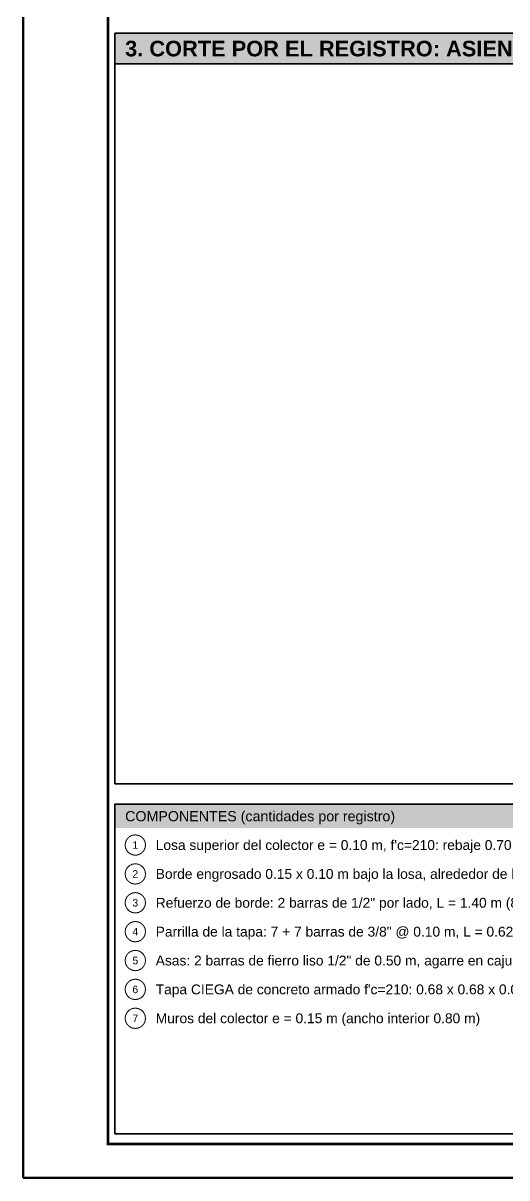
# Model space of a CAD drawing. Header units: metres. Extents: x 0 to 8.41, y 0 to 5.94.
# Drawn here: x 0 to 1.423, y 0 to 3.4 of the extents above; entities that cross this region are included whole.
import ezdxf
from ezdxf.enums import TextEntityAlignment as Align

# ---------------------------------------------------------------- set-up
doc = ezdxf.new("R2010")
doc.units = ezdxf.units.M
doc.header["$LTSCALE"] = 0.25
for name, color, linetype, lineweight, true_color in [('LLAMADAS-NUM', 30, 'CONTINUOUS', 25, 0xc05014), ('PANEL', 5, 'CONTINUOUS', 35, 0x1f4e79), ('TITULOS-BLANCO', 7, 'CONTINUOUS', 25, 0xffffff)]:
    doc.layers.add(name, color=color, linetype=linetype, lineweight=lineweight, true_color=true_color)
for name, color, linetype, lineweight in [('MARCO', 7, 'CONTINUOUS', 50), ('PANEL-FONDO', 5, 'CONTINUOUS', 13), ('TITULOS', 160, 'CONTINUOUS', 35)]:
    doc.layers.add(name, color=color, linetype=linetype, lineweight=lineweight)
doc.layers.add('TEXTOS', color=7, linetype='CONTINUOUS')
doc.styles.get("Standard").update_dxf_attribs({"font": 'arial.ttf'})
doc.styles.add('TITULOS', font='arialbd.ttf')

msp = doc.modelspace()

# ---------------------------------------------------------------- linework, layer by layer
at = {"layer": 'LLAMADAS-NUM', "const_width": 0.003}
for points in [[(0.36, 0.98), (0.3585, 0.9893), (0.3543, 0.9976), (0.3476, 1.0043), (0.3393, 1.0085), (0.33, 1.01), (0.3207, 1.0085), (0.3124, 1.0043), (0.3057, 0.9976), (0.3015, 0.9893), (0.3, 0.98), (0.3015, 0.9707), (0.3057, 0.9624), (0.3124, 0.9557), (0.3207, 0.9515), (0.33, 0.95), (0.3393, 0.9515), (0.3476, 0.9557), (0.3543, 0.9624), (0.3585, 0.9707)], [(0.36, 0.895), (0.3585, 0.9043), (0.3543, 0.9126), (0.3476, 0.9193), (0.3393, 0.9235), (0.33, 0.925), (0.3207, 0.9235), (0.3124, 0.9193), (0.3057, 0.9126), (0.3015, 0.9043), (0.3, 0.895), (0.3015, 0.8857), (0.3057, 0.8774), (0.3124, 0.8707), (0.3207, 0.8665), (0.33, 0.865), (0.3393, 0.8665), (0.3476, 0.8707), (0.3543, 0.8774), (0.3585, 0.8857)], [(0.36, 0.81), (0.3585, 0.8193), (0.3543, 0.8276), (0.3476, 0.8343), (0.3393, 0.8385), (0.33, 0.84), (0.3207, 0.8385), (0.3124, 0.8343), (0.3057, 0.8276), (0.3015, 0.8193), (0.3, 0.81), (0.3015, 0.8007), (0.3057, 0.7924), (0.3124, 0.7857), (0.3207, 0.7815), (0.33, 0.78), (0.3393, 0.7815), (0.3476, 0.7857), (0.3543, 0.7924), (0.3585, 0.8007)], [(0.36, 0.725), (0.3585, 0.7343), (0.3543, 0.7426), (0.3476, 0.7493), (0.3393, 0.7535), (0.33, 0.755), (0.3207, 0.7535), (0.3124, 0.7493), (0.3057, 0.7426), (0.3015, 0.7343), (0.3, 0.725), (0.3015, 0.7157), (0.3057, 0.7074), (0.3124, 0.7007), (0.3207, 0.6965), (0.33, 0.695), (0.3393, 0.6965), (0.3476, 0.7007), (0.3543, 0.7074), (0.3585, 0.7157)], [(0.36, 0.64), (0.3585, 0.6493), (0.3543, 0.6576), (0.3476, 0.6643), (0.3393, 0.6685), (0.33, 0.67), (0.3207, 0.6685), (0.3124, 0.6643), (0.3057, 0.6576), (0.3015, 0.6493), (0.3, 0.64), (0.3015, 0.6307), (0.3057, 0.6224), (0.3124, 0.6157), (0.3207, 0.6115), (0.33, 0.61), (0.3393, 0.6115), (0.3476, 0.6157), (0.3543, 0.6224), (0.3585, 0.6307)], [(0.36, 0.555), (0.3585, 0.5643), (0.3543, 0.5726), (0.3476, 0.5793), (0.3393, 0.5835), (0.33, 0.585), (0.3207, 0.5835), (0.3124, 0.5793), (0.3057, 0.5726), (0.3015, 0.5643), (0.3, 0.555), (0.3015, 0.5457), (0.3057, 0.5374), (0.3124, 0.5307), (0.3207, 0.5265), (0.33, 0.525), (0.3393, 0.5265), (0.3476, 0.5307), (0.3543, 0.5374), (0.3585, 0.5457)], [(0.36, 0.47), (0.3585, 0.4793), (0.3543, 0.4876), (0.3476, 0.4943), (0.3393, 0.4985), (0.33, 0.5), (0.3207, 0.4985), (0.3124, 0.4943), (0.3057, 0.4876), (0.3015, 0.4793), (0.3, 0.47), (0.3015, 0.4607), (0.3057, 0.4524), (0.3124, 0.4457), (0.3207, 0.4415), (0.33, 0.44), (0.3393, 0.4415), (0.3476, 0.4457), (0.3543, 0.4524), (0.3585, 0.4607)]]:
    msp.add_lwpolyline(points, close=True, dxfattribs=at)
at = {"layer": 'MARCO'}
msp.add_lwpolyline([(0, 0), (8.41, 0), (8.41, 5.94), (0, 5.94)], close=True, dxfattribs=at)
at = {"layer": 'MARCO', "const_width": 0.008}
msp.add_lwpolyline([(0.25, 0.1), (8.31, 0.1), (8.31, 5.84), (0.25, 5.84)], close=True, dxfattribs=at)
at = {"layer": 'PANEL'}
msp.add_line((0.27, 3.28), (4.26, 3.28), dxfattribs=at)
for points in [[(0.27, 1.16), (4.26, 1.16), (4.26, 3.37), (0.27, 3.37)], [(0.27, 0.13), (4, 0.13), (4, 1.1), (0.27, 1.1)]]:
    msp.add_lwpolyline(points, close=True, dxfattribs=at)
at = {"layer": 'PANEL-FONDO', "true_color": 0xebf1f8}
msp.add_solid([(0.27, 3.28), (4.26, 3.28), (0.27, 3.37), (4.26, 3.37)], dxfattribs=at)
at = {"layer": 'PANEL-FONDO', "true_color": 0x1f4e79}
msp.add_solid([(0.27, 1.03), (4, 1.03), (0.27, 1.1), (4, 1.1)], dxfattribs=at)

# ---------------------------------------------------------------- texts
at = {"layer": 'LLAMADAS-NUM'}
for s, p in [('1', (0.33, 0.98)), ('2', (0.33, 0.895)), ('3', (0.33, 0.81)), ('4', (0.33, 0.725)), ('5', (0.33, 0.64)), ('6', (0.33, 0.555)), ('7', (0.33, 0.47))]:
    msp.add_text(s, height=0.022, dxfattribs=at).set_placement(p, align=Align.MIDDLE_CENTER)
at = {"layer": 'TEXTOS'}
for s, p in [("Losa superior del colector e = 0.10 m, f'c=210: rebaje 0.70 x 0.70 x 0.08 (asiento de la tapa) y luz libre 0.60 x 0.60", (0.39, 0.98)), ('Borde engrosado 0.15 x 0.10 m bajo la losa, alrededor de la luz libre (0.045 m3)', (0.39, 0.895)), ('Refuerzo de borde: 2 barras de 1/2" por lado, L = 1.40 m (8 barras, 11.1 kg); las transversales con ganchos de 0.19 m dentro de los muros', (0.39, 0.81)), ('Parrilla de la tapa: 7 + 7 barras de 3/8" @ 0.10 m, L = 0.62 m, recubrimiento 2.5 cm (4.9 kg)', (0.39, 0.725)), ('Asas: 2 barras de fierro liso 1/2" de 0.50 m, agarre en cajuela 0.19 x 0.06 x 0.03 (no sobresalen del piso)', (0.39, 0.64)), ("Tapa CIEGA de concreto armado f'c=210: 0.68 x 0.68 x 0.08 m (0.037 m3), vaciada aparte en obra, sin marco metalico", (0.39, 0.555)), ('Muros del colector e = 0.15 m (ancho interior 0.80 m)', (0.39, 0.47))]:
    msp.add_text(s, height=0.029025, dxfattribs=at).set_placement(p, align=Align.MIDDLE_LEFT)
at = {"layer": 'TITULOS', "style": 'TITULOS'}
msp.add_text('3. CORTE POR EL REGISTRO: ASIENTO DE LA TAPA Y REFUERZOS', height=0.0459, dxfattribs=at).set_placement((0.3, 3.325), align=Align.MIDDLE_LEFT)
at = {"layer": 'TITULOS-BLANCO'}
msp.add_text('COMPONENTES (cantidades por registro)', height=0.03, dxfattribs=at).set_placement((0.3, 1.065), align=Align.MIDDLE_LEFT)

doc.saveas('drawing.dxf')
